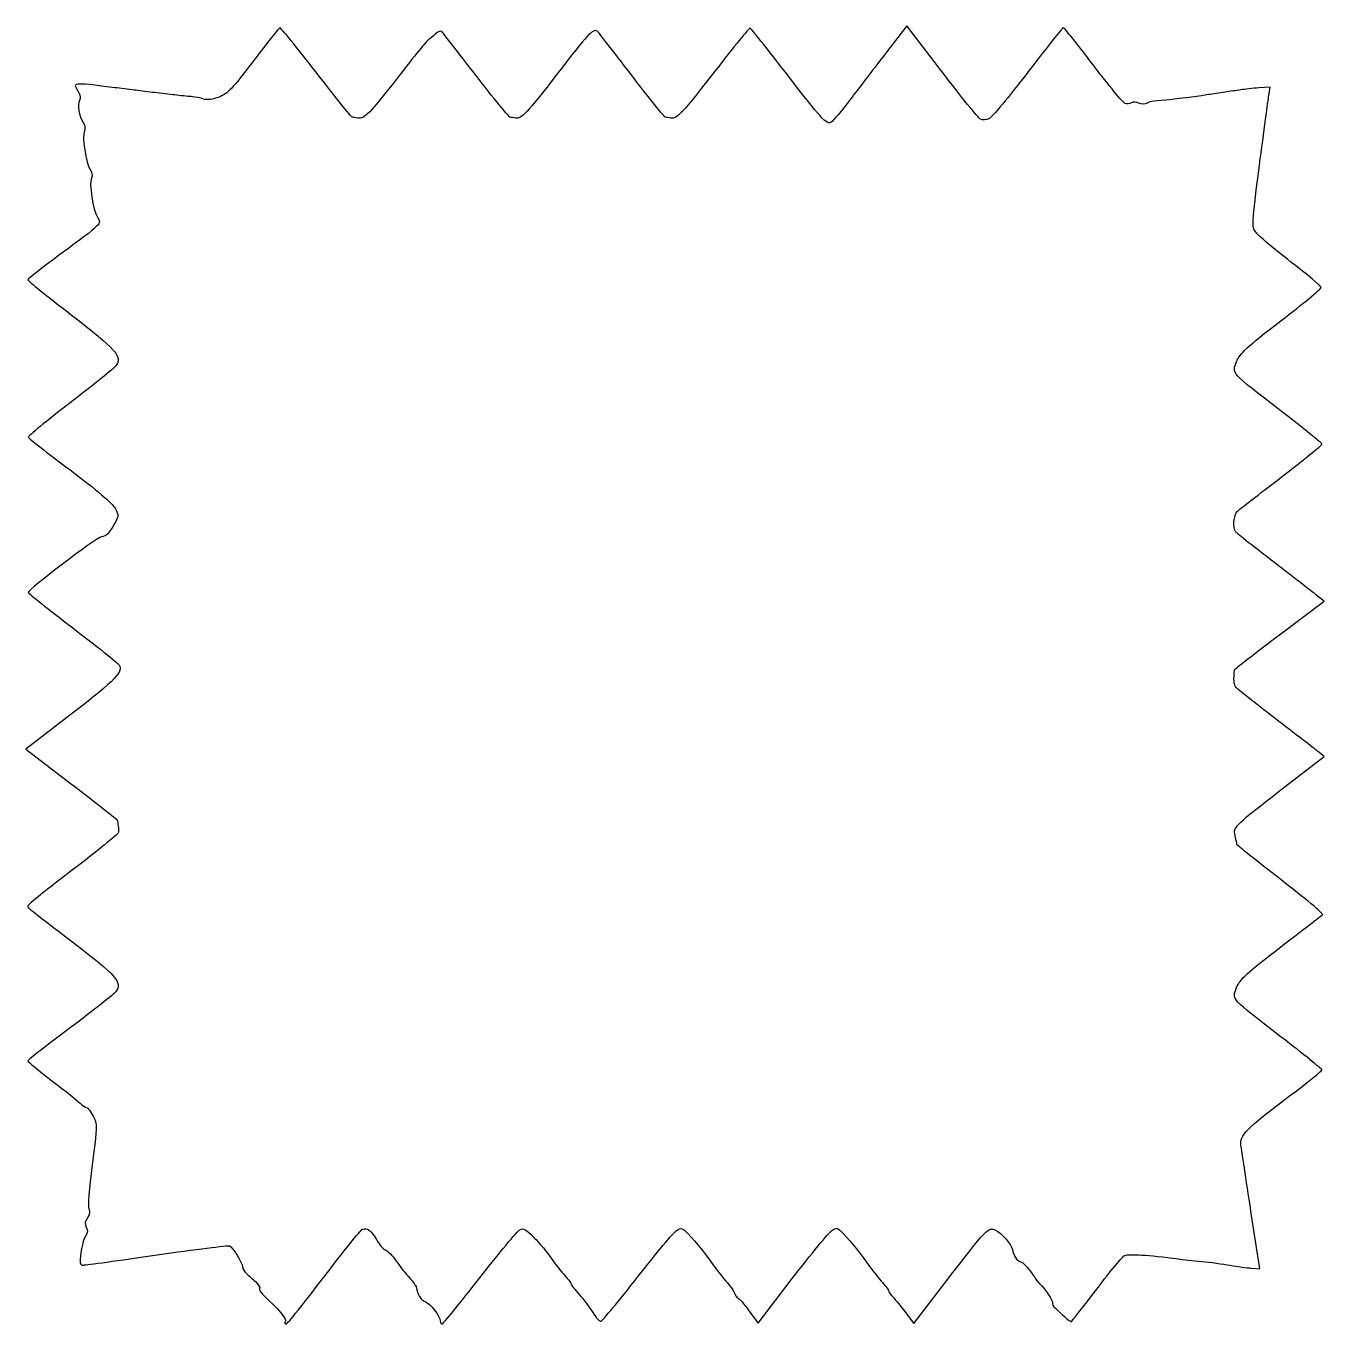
# Model space of a CAD drawing. Header units: centimetres. Extents: x -13 to 1.6, y -13.3 to 1.3.
import ezdxf

# ---------------------------------------------------------------- set-up
doc = ezdxf.new("R2010")
doc.units = ezdxf.units.CM
doc.header["$MEASUREMENT"] = 0
doc.layers.add('Layer 1', color=7, linetype='Continuous')

msp = doc.modelspace()

# ---------------------------------------------------------------- linework, layer by layer
at = {"layer": 'Layer 1'}
msp.add_open_spline([(-10.12555, -13.25043), (-10.10651, -13.21962), (-10.19523, -13.11151), (-10.38127, -12.93877), (-10.38127, -12.93877), (-10.40631, -12.91552), (-10.42076, -12.88675), (-10.41338, -12.87481), (-10.41338, -12.87481), (-10.40601, -12.86288), (-10.4272, -12.82832), (-10.46047, -12.79801), (-10.46047, -12.79801), (-10.49374, -12.7677), (-10.53982, -12.7256), (-10.56286, -12.70446), (-10.56286, -12.70446), (-10.5859, -12.68331), (-10.60502, -12.65112), (-10.60535, -12.63293), (-10.60535, -12.63293), (-10.60622, -12.58466), (-10.71643, -12.40799), (-10.7537, -12.39513), (-10.7537, -12.39513), (-10.77122, -12.38908), (-11.13679, -12.43487), (-11.56607, -12.49688), (-11.56607, -12.49688), (-11.99536, -12.5589), (-12.36784, -12.61041), (-12.39381, -12.61135), (-12.39381, -12.61135), (-12.43552, -12.61286), (-12.43893, -12.59689), (-12.42306, -12.47416), (-12.42306, -12.47416), (-12.41318, -12.39776), (-12.38953, -12.31258), (-12.37049, -12.28486), (-12.37049, -12.28486), (-12.34605, -12.24927), (-12.34363, -12.21998), (-12.36226, -12.18518), (-12.36226, -12.18518), (-12.38134, -12.14952), (-12.37768, -12.12026), (-12.34903, -12.07935), (-12.34903, -12.07935), (-12.32315, -12.0424), (-12.31743, -12.00785), (-12.33251, -11.97965), (-12.33251, -11.97965), (-12.34665, -11.95324), (-12.33259, -11.76087), (-12.29626, -11.48366), (-12.29626, -11.48366), (-12.23818, -11.0405), (-12.23796, -11.02878), (-12.28577, -10.93559), (-12.28577, -10.93559), (-12.31264, -10.88321), (-12.34579, -10.84036), (-12.35942, -10.84036), (-12.35942, -10.84036), (-12.37306, -10.84036), (-12.40552, -10.81866), (-12.43155, -10.79214), (-12.43155, -10.79214), (-12.45758, -10.76562), (-12.60092, -10.65123), (-12.75008, -10.53795), (-12.75008, -10.53795), (-12.89924, -10.42467), (-13.02076, -10.32433), (-13.02012, -10.31497), (-13.02012, -10.31497), (-13.01949, -10.30562), (-12.80393, -10.13747), (-12.54112, -9.94131), (-12.54112, -9.94131), (-12.2783, -9.74515), (-12.04768, -9.5624), (-12.02862, -9.5352), (-12.02862, -9.5352), (-11.95643, -9.43213), (-12.02529, -9.35268), (-12.50048, -8.99078), (-12.50048, -8.99078), (-13.03486, -8.5838), (-13.0215, -8.59459), (-13.02049, -8.57051), (-13.02049, -8.57051), (-13.02005, -8.56017), (-12.79398, -8.37911), (-12.51811, -8.16816), (-12.51811, -8.16816), (-12.24223, -7.95721), (-12.01129, -7.77096), (-12.00489, -7.75429), (-12.00489, -7.75429), (-11.99849, -7.73761), (-11.99743, -7.70185), (-12.00253, -7.67482), (-12.00253, -7.67482), (-12.00764, -7.64779), (-12.01273, -7.61857), (-12.01384, -7.6099), (-12.01384, -7.6099), (-12.01495, -7.60123), (-12.24651, -7.41762), (-12.52841, -7.20188), (-12.52841, -7.20188), (-12.52841, -7.20188), (-13.04096, -6.80963), (-13.04096, -6.80963), (-13.04096, -6.80963), (-13.04096, -6.80963), (-12.53301, -6.41807), (-12.53301, -6.41807), (-12.53301, -6.41807), (-12.02361, -6.02537), (-11.93717, -5.93498), (-11.99779, -5.85836), (-11.99779, -5.85836), (-12.01501, -5.8366), (-12.24936, -5.64993), (-12.51857, -5.44355), (-12.51857, -5.44355), (-12.78779, -5.23716), (-13.01128, -5.05954), (-13.01523, -5.04884), (-13.01523, -5.04884), (-13.02562, -5.02067), (-12.25565, -4.43472), (-12.19219, -4.4225), (-12.19219, -4.4225), (-12.13027, -4.41058), (-12.12221, -4.40249), (-12.04879, -4.27869), (-12.04879, -4.27869), (-11.99645, -4.19042), (-11.99594, -4.18213), (-12.03794, -4.10162), (-12.03794, -4.10162), (-12.06608, -4.04768), (-12.24935, -3.89179), (-12.54503, -3.6703), (-12.54503, -3.6703), (-12.79969, -3.47952), (-13.01131, -3.31429), (-13.01529, -3.30311), (-13.01529, -3.30311), (-13.01926, -3.29193), (-12.80697, -3.11758), (-12.54352, -2.91566), (-12.54352, -2.91566), (-12.28007, -2.71374), (-12.04865, -2.52588), (-12.02925, -2.49818), (-12.02925, -2.49818), (-11.95581, -2.39333), (-12.02363, -2.31619), (-12.53354, -1.92469), (-12.53354, -1.92469), (-12.8018, -1.71872), (-13.0208, -1.54201), (-13.02022, -1.532), (-13.02022, -1.532), (-13.01964, -1.52199), (-12.85756, -1.39473), (-12.66004, -1.24921), (-12.66004, -1.24921), (-12.18058, -0.89596), (-12.18775, -0.90307), (-12.23636, -0.82888), (-12.23636, -0.82888), (-12.28608, -0.753), (-12.33445, -0.44235), (-12.30519, -0.38679), (-12.30519, -0.38679), (-12.2914, -0.36059), (-12.2965, -0.32526), (-12.31864, -0.29364), (-12.31864, -0.29364), (-12.36544, -0.22682), (-12.41308, 0.08823), (-12.38457, 0.14237), (-12.38457, 0.14237), (-12.3709, 0.16833), (-12.37559, 0.20399), (-12.39675, 0.23498), (-12.39675, 0.23498), (-12.44446, 0.30484), (-12.46692, 0.43895), (-12.43858, 0.4848), (-12.43858, 0.4848), (-12.4233, 0.50953), (-12.42932, 0.54486), (-12.45566, 0.58507), (-12.45566, 0.58507), (-12.47804, 0.61921), (-12.49145, 0.65204), (-12.48548, 0.65801), (-12.48548, 0.65801), (-12.47088, 0.67262), (-12.36957, 0.67059), (-12.24076, 0.65311), (-12.24076, 0.65311), (-12.18255, 0.64521), (-12.08135, 0.63259), (-12.01586, 0.62507), (-12.01586, 0.62507), (-11.95038, 0.61755), (-11.85513, 0.60564), (-11.8042, 0.59861), (-11.8042, 0.59861), (-11.75326, 0.59158), (-11.65801, 0.57975), (-11.59253, 0.57233), (-11.59253, 0.57233), (-11.52705, 0.5649), (-11.42584, 0.55316), (-11.36763, 0.54625), (-11.36763, 0.54625), (-11.30943, 0.53933), (-11.22608, 0.53071), (-11.18243, 0.52709), (-11.18243, 0.52709), (-11.13877, 0.52346), (-11.076, 0.51136), (-11.04294, 0.50019), (-11.04294, 0.50019), (-11.00527, 0.48746), (-10.94058, 0.49601), (-10.86967, 0.52309), (-10.86967, 0.52309), (-10.7727, 0.56013), (-10.71697, 0.61887), (-10.47999, 0.93386), (-10.47999, 0.93386), (-10.3279, 1.13601), (-10.19529, 1.302), (-10.18529, 1.30271), (-10.18529, 1.30271), (-10.17529, 1.30343), (-9.99235, 1.0778), (-9.77875, 0.80131), (-9.77875, 0.80131), (-9.56516, 0.52482), (-9.38284, 0.29769), (-9.3736, 0.29658), (-9.3736, 0.29658), (-9.36436, 0.29546), (-9.33691, 0.2907), (-9.3126, 0.286), (-9.3126, 0.286), (-9.2383, 0.27162), (-9.17554, 0.33544), (-8.85179, 0.75464), (-8.85179, 0.75464), (-8.68024, 0.97676), (-8.52872, 1.16296), (-8.51509, 1.16842), (-8.51509, 1.16842), (-8.50145, 1.17388), (-8.46678, 1.20186), (-8.43804, 1.2306), (-8.43804, 1.2306), (-8.40929, 1.25934), (-8.37683, 1.27273), (-8.3659, 1.26036), (-8.3659, 1.26036), (-8.35496, 1.24799), (-8.18295, 1.02654), (-7.98364, 0.76824), (-7.98364, 0.76824), (-7.78433, 0.50994), (-7.60992, 0.29711), (-7.59606, 0.29529), (-7.59606, 0.29529), (-7.5822, 0.29347), (-7.55598, 0.28971), (-7.53779, 0.28693), (-7.53779, 0.28693), (-7.46734, 0.27615), (-7.40975, 0.33696), (-7.06607, 0.785), (-7.06607, 0.785), (-6.72513, 1.22946), (-6.66548, 1.29345), (-6.61894, 1.26469), (-6.61894, 1.26469), (-6.60734, 1.25751), (-6.43518, 1.03721), (-6.23638, 0.77512), (-6.23638, 0.77512), (-6.03757, 0.51304), (-5.8636, 0.29711), (-5.84976, 0.29529), (-5.84976, 0.29529), (-5.83593, 0.29347), (-5.80973, 0.28971), (-5.79154, 0.28693), (-5.79154, 0.28693), (-5.72033, 0.27603), (-5.66007, 0.33994), (-5.29432, 0.81416), (-5.29432, 0.81416), (-5.08599, 1.08427), (-4.90704, 1.30201), (-4.89665, 1.29803), (-4.89665, 1.29803), (-4.88625, 1.29405), (-4.70872, 1.07052), (-4.50214, 0.80131), (-4.50214, 0.80131), (-4.09658, 0.27277), (-4.03813, 0.2091), (-3.98629, 0.23926), (-3.98629, 0.23926), (-3.96771, 0.25007), (-3.87111, 0.36607), (-3.77162, 0.49704), (-3.77162, 0.49704), (-3.67213, 0.62801), (-3.48872, 0.86723), (-3.36403, 1.02865), (-3.36403, 1.02865), (-3.36403, 1.02865), (-3.13733, 1.32214), (-3.13733, 1.32214), (-3.13733, 1.32214), (-3.13733, 1.32214), (-2.74297, 0.8089), (-2.74297, 0.8089), (-2.74297, 0.8089), (-2.52607, 0.52661), (-2.33077, 0.28567), (-2.30898, 0.27348), (-2.30898, 0.27348), (-2.28687, 0.2611), (-2.24468, 0.26254), (-2.21353, 0.27674), (-2.21353, 0.27674), (-2.18283, 0.29073), (-1.98561, 0.52723), (-1.77527, 0.8023), (-1.77527, 0.8023), (-1.56494, 1.07737), (-1.3856, 1.30279), (-1.37675, 1.30322), (-1.37675, 1.30322), (-1.36791, 1.30366), (-1.21664, 1.115), (-1.04062, 0.88398), (-1.04062, 0.88398), (-0.86459, 0.65296), (-0.70406, 0.45761), (-0.68389, 0.44986), (-0.68389, 0.44986), (-0.66372, 0.44212), (-0.63107, 0.44576), (-0.61135, 0.45795), (-0.61135, 0.45795), (-0.5914, 0.47028), (-0.5543, 0.46878), (-0.52776, 0.45457), (-0.52776, 0.45457), (-0.49765, 0.43846), (-0.4628, 0.43825), (-0.43336, 0.45401), (-0.43336, 0.45401), (-0.40768, 0.46775), (-0.35708, 0.47992), (-0.32091, 0.48107), (-0.32091, 0.48107), (-0.23557, 0.48377), (0.06216, 0.51924), (0.25419, 0.54959), (0.25419, 0.54959), (0.30148, 0.55707), (0.38483, 0.5695), (0.4394, 0.57721), (0.4394, 0.57721), (0.49397, 0.58493), (0.57434, 0.59689), (0.61799, 0.60379), (0.61799, 0.60379), (0.66165, 0.61068), (0.75377, 0.6204), (0.82271, 0.62539), (0.82271, 0.62539), (0.82271, 0.62539), (0.94805, 0.63445), (0.94805, 0.63445), (0.94805, 0.63445), (0.94805, 0.63445), (0.93363, 0.53929), (0.93363, 0.53929), (0.93363, 0.53929), (0.9257, 0.48695), (0.87873, 0.13456), (0.82925, -0.24379), (0.82925, -0.24379), (0.74172, -0.9131), (0.74059, -0.9335), (0.78728, -0.99786), (0.78728, -0.99786), (0.81367, -1.03424), (0.99009, -1.18307), (1.17933, -1.32859), (1.17933, -1.32859), (1.36856, -1.47411), (1.52297, -1.60508), (1.52246, -1.61963), (1.52246, -1.61963), (1.52195, -1.63418), (1.3174, -1.803), (1.0679, -1.99478), (1.0679, -1.99478), (0.68683, -2.2877), (0.60751, -2.36068), (0.57203, -2.45099), (0.57203, -2.45099), (0.518, -2.58854), (0.4986, -2.56698), (1.0744, -3.0094), (1.0744, -3.0094), (1.32542, -3.20227), (1.5308, -3.36933), (1.5308, -3.38064), (1.5308, -3.38064), (1.5308, -3.39194), (1.32542, -3.55878), (1.0744, -3.75139), (1.0744, -3.75139), (0.82337, -3.94399), (0.60202, -4.11615), (0.58251, -4.13396), (0.58251, -4.13396), (0.53809, -4.17449), (0.52595, -4.32387), (0.56344, -4.36874), (0.56344, -4.36874), (0.57889, -4.38724), (0.77608, -4.54355), (1.00164, -4.7161), (1.00164, -4.7161), (1.22719, -4.88866), (1.44397, -5.05608), (1.48336, -5.08816), (1.48336, -5.08816), (1.48336, -5.08816), (1.55498, -5.14648), (1.55498, -5.14648), (1.55498, -5.14648), (1.55498, -5.14648), (1.05341, -5.52378), (1.05341, -5.52378), (1.05341, -5.52378), (0.77755, -5.7313), (0.55088, -5.90812), (0.54969, -5.91671), (0.54969, -5.91671), (0.5362, -6.01482), (0.54156, -6.089), (0.56409, -6.11588), (0.56409, -6.11588), (0.57918, -6.13389), (0.77608, -6.2898), (1.00164, -6.46235), (1.00164, -6.46235), (1.22719, -6.63491), (1.44398, -6.80234), (1.48337, -6.83442), (1.48337, -6.83442), (1.48337, -6.83442), (1.55501, -6.89275), (1.55501, -6.89275), (1.55501, -6.89275), (1.55501, -6.89275), (1.05343, -7.28051), (1.05343, -7.28051), (1.05343, -7.28051), (0.58423, -7.64324), (0.53608, -7.68903), (0.55149, -7.75796), (0.55149, -7.75796), (0.56563, -7.82121), (0.5744, -7.86506), (0.57628, -7.882), (0.57628, -7.882), (0.57739, -7.89201), (0.79896, -8.06962), (1.06865, -8.27669), (1.06865, -8.27669), (1.33834, -8.48375), (1.54967, -8.66143), (1.53828, -8.67152), (1.53828, -8.67152), (1.52689, -8.68161), (1.31427, -8.8456), (1.06579, -9.03595), (1.06579, -9.03595), (0.68638, -9.3266), (0.60726, -9.39922), (0.57191, -9.48923), (0.57191, -9.48923), (0.51802, -9.6264), (0.49878, -9.60504), (1.0744, -10.04731), (1.0744, -10.04731), (1.32542, -10.24019), (1.5308, -10.40652), (1.5308, -10.41693), (1.5308, -10.41693), (1.5308, -10.42734), (1.36709, -10.55928), (1.167, -10.71013), (1.167, -10.71013), (0.67558, -11.08062), (0.6034, -11.15437), (0.62107, -11.26797), (0.62107, -11.26797), (0.62862, -11.31655), (0.679, -11.648), (0.73302, -12.00452), (0.73302, -12.00452), (0.73302, -12.00452), (0.83124, -12.65275), (0.83124, -12.65275), (0.83124, -12.65275), (0.83124, -12.65275), (0.73785, -12.64618), (0.73785, -12.64618), (0.73785, -12.64618), (0.68648, -12.64257), (0.57897, -12.62782), (0.49893, -12.6134), (0.49893, -12.6134), (0.41889, -12.59899), (0.27602, -12.57968), (0.18143, -12.57049), (0.18143, -12.57049), (0.08684, -12.56131), (-0.03222, -12.54841), (-0.08315, -12.54183), (-0.08315, -12.54183), (-0.43175, -12.49682), (-0.62695, -12.48422), (-0.68612, -12.50291), (-0.68612, -12.50291), (-0.70488, -12.50884), (-0.84626, -12.67893), (-1.0003, -12.88088), (-1.0003, -12.88088), (-1.15433, -13.08283), (-1.28483, -13.24807), (-1.2903, -13.24807), (-1.2903, -13.24807), (-1.29943, -13.24807), (-1.34513, -13.20864), (-1.46482, -13.09752), (-1.46482, -13.09752), (-1.48985, -13.07427), (-1.50513, -13.04684), (-1.49877, -13.03655), (-1.49877, -13.03655), (-1.48793, -13.019), (-1.59358, -12.85897), (-1.63754, -12.82637), (-1.63754, -12.82637), (-1.64856, -12.81819), (-1.69165, -12.76127), (-1.73329, -12.69988), (-1.73329, -12.69988), (-1.77493, -12.63848), (-1.83035, -12.58147), (-1.85645, -12.57319), (-1.85645, -12.57319), (-1.90053, -12.5592), (-1.93412, -12.5102), (-1.94974, -12.43709), (-1.94974, -12.43709), (-1.96254, -12.37719), (-2.07423, -12.24809), (-2.13865, -12.21874), (-2.13865, -12.21874), (-2.22111, -12.18117), (-2.22761, -12.18792), (-2.702, -12.80433), (-2.702, -12.80433), (-2.702, -12.80433), (-3.05867, -13.26776), (-3.05867, -13.26776), (-3.05867, -13.26776), (-3.05867, -13.26776), (-3.1518, -13.14331), (-3.1518, -13.14331), (-3.1518, -13.14331), (-3.20302, -13.07486), (-3.26576, -12.99814), (-3.29123, -12.97282), (-3.29123, -12.97282), (-3.31669, -12.9475), (-3.33753, -12.91838), (-3.33753, -12.90811), (-3.33753, -12.90811), (-3.33753, -12.89784), (-3.37027, -12.85316), (-3.41029, -12.80882), (-3.41029, -12.80882), (-3.45031, -12.76448), (-3.51408, -12.68401), (-3.55201, -12.62999), (-3.55201, -12.62999), (-3.64747, -12.49403), (-3.76052, -12.3531), (-3.84757, -12.26152), (-3.84757, -12.26152), (-3.91524, -12.19033), (-3.92569, -12.18723), (-3.97986, -12.22225), (-3.97986, -12.22225), (-4.01221, -12.24316), (-4.21195, -12.4866), (-4.42374, -12.76321), (-4.42374, -12.76321), (-4.42374, -12.76321), (-4.8088, -13.26616), (-4.8088, -13.26616), (-4.8088, -13.26616), (-4.8088, -13.26616), (-4.91123, -13.12482), (-4.91123, -13.12482), (-4.91123, -13.12482), (-4.96757, -13.04708), (-5.02268, -12.98348), (-5.03371, -12.98348), (-5.03371, -12.98348), (-5.04473, -12.98348), (-5.06045, -12.96239), (-5.06863, -12.93661), (-5.06863, -12.93661), (-5.07681, -12.91083), (-5.11631, -12.85339), (-5.1564, -12.80897), (-5.1564, -12.80897), (-5.1965, -12.76455), (-5.26033, -12.68401), (-5.29826, -12.62999), (-5.29826, -12.62999), (-5.39372, -12.49403), (-5.50677, -12.3531), (-5.59382, -12.26152), (-5.59382, -12.26152), (-5.66141, -12.19042), (-5.672, -12.18726), (-5.72611, -12.22209), (-5.72611, -12.22209), (-5.75846, -12.24291), (-5.95585, -12.47929), (-6.16475, -12.74739), (-6.16475, -12.74739), (-6.37365, -13.01548), (-6.5582, -13.23772), (-6.57485, -13.24123), (-6.57485, -13.24123), (-6.59151, -13.24475), (-6.63363, -13.20119), (-6.66846, -13.14443), (-6.66846, -13.14443), (-6.70328, -13.08768), (-6.77174, -12.99631), (-6.82059, -12.94141), (-6.82059, -12.94141), (-6.86944, -12.8865), (-6.9094, -12.83449), (-6.9094, -12.82582), (-6.9094, -12.82582), (-6.9094, -12.81716), (-6.94215, -12.77398), (-6.98217, -12.72988), (-6.98217, -12.72988), (-7.02218, -12.68578), (-7.09064, -12.59782), (-7.1343, -12.53441), (-7.1343, -12.53441), (-7.17796, -12.471), (-7.26425, -12.36708), (-7.32607, -12.30347), (-7.32607, -12.30347), (-7.42019, -12.20662), (-7.44674, -12.19224), (-7.48939, -12.21507), (-7.48939, -12.21507), (-7.5174, -12.23006), (-7.72069, -12.47457), (-7.94115, -12.75842), (-7.94115, -12.75842), (-8.16161, -13.04228), (-8.35105, -13.27452), (-8.36212, -13.27452), (-8.36212, -13.27452), (-8.37319, -13.27452), (-8.38225, -13.25887), (-8.38225, -13.23973), (-8.38225, -13.23973), (-8.38225, -13.1887), (-8.49909, -13.03927), (-8.55216, -13.02243), (-8.55216, -13.02243), (-8.59968, -13.00735), (-8.63848, -12.94331), (-8.65235, -12.85709), (-8.65235, -12.85709), (-8.65417, -12.84578), (-8.6884, -12.80044), (-8.72842, -12.75634), (-8.72842, -12.75634), (-8.76843, -12.71224), (-8.83528, -12.62661), (-8.87697, -12.56606), (-8.87697, -12.56606), (-8.91865, -12.5055), (-8.97308, -12.44951), (-8.99793, -12.44162), (-8.99793, -12.44162), (-9.02278, -12.43373), (-9.0691, -12.38104), (-9.10087, -12.32452), (-9.10087, -12.32452), (-9.16062, -12.21819), (-9.20034, -12.1891), (-9.2582, -12.20927), (-9.2582, -12.20927), (-9.27673, -12.21573), (-9.47193, -12.45805), (-9.69198, -12.74777), (-9.69198, -12.74777), (-9.91204, -13.03748), (-10.10296, -13.27452), (-10.11626, -13.27452), (-10.11626, -13.27452), (-10.12956, -13.27452), (-10.13374, -13.26368), (-10.12555, -13.25043)], degree=3, knots=[0, 0, 0, 0, 0.00531915, 0.00531915, 0.00531915, 0.00531915, 0.0106383, 0.0106383, 0.0106383, 0.0106383, 0.01595745, 0.01595745, 0.01595745, 0.01595745, 0.0212766, 0.0212766, 0.0212766, 0.0212766, 0.02659574, 0.02659574, 0.02659574, 0.02659574, 0.03191489, 0.03191489, 0.03191489, 0.03191489, 0.03723404, 0.03723404, 0.03723404, 0.03723404, 0.04255319, 0.04255319, 0.04255319, 0.04255319, 0.04787234, 0.04787234, 0.04787234, 0.04787234, 0.05319149, 0.05319149, 0.05319149, 0.05319149, 0.05851064, 0.05851064, 0.05851064, 0.05851064, 0.06382979, 0.06382979, 0.06382979, 0.06382979, 0.06914894, 0.06914894, 0.06914894, 0.06914894, 0.07446809, 0.07446809, 0.07446809, 0.07446809, 0.07978723, 0.07978723, 0.07978723, 0.07978723, 0.08510638, 0.08510638, 0.08510638, 0.08510638, 0.09042553, 0.09042553, 0.09042553, 0.09042553, 0.09574468, 0.09574468, 0.09574468, 0.09574468, 0.10106383, 0.10106383, 0.10106383, 0.10106383, 0.10638298, 0.10638298, 0.10638298, 0.10638298, 0.11170213, 0.11170213, 0.11170213, 0.11170213, 0.11702128, 0.11702128, 0.11702128, 0.11702128, 0.12234043, 0.12234043, 0.12234043, 0.12234043, 0.12765957, 0.12765957, 0.12765957, 0.12765957, 0.13297872, 0.13297872, 0.13297872, 0.13297872, 0.13829787, 0.13829787, 0.13829787, 0.13829787, 0.14361702, 0.14361702, 0.14361702, 0.14361702, 0.14893617, 0.14893617, 0.14893617, 0.14893617, 0.15425532, 0.15425532, 0.15425532, 0.15425532, 0.15957447, 0.15957447, 0.15957447, 0.15957447, 0.16489362, 0.16489362, 0.16489362, 0.16489362, 0.17021277, 0.17021277, 0.17021277, 0.17021277, 0.17553191, 0.17553191, 0.17553191, 0.17553191, 0.18085106, 0.18085106, 0.18085106, 0.18085106, 0.18617021, 0.18617021, 0.18617021, 0.18617021, 0.19148936, 0.19148936, 0.19148936, 0.19148936, 0.19680851, 0.19680851, 0.19680851, 0.19680851, 0.20212766, 0.20212766, 0.20212766, 0.20212766, 0.20744681, 0.20744681, 0.20744681, 0.20744681, 0.21276596, 0.21276596, 0.21276596, 0.21276596, 0.21808511, 0.21808511, 0.21808511, 0.21808511, 0.22340426, 0.22340426, 0.22340426, 0.22340426, 0.2287234, 0.2287234, 0.2287234, 0.2287234, 0.23404255, 0.23404255, 0.23404255, 0.23404255, 0.2393617, 0.2393617, 0.2393617, 0.2393617, 0.24468085, 0.24468085, 0.24468085, 0.24468085, 0.25, 0.25, 0.25, 0.25, 0.25531915, 0.25531915, 0.25531915, 0.25531915, 0.2606383, 0.2606383, 0.2606383, 0.2606383, 0.26595745, 0.26595745, 0.26595745, 0.26595745, 0.2712766, 0.2712766, 0.2712766, 0.2712766, 0.27659574, 0.27659574, 0.27659574, 0.27659574, 0.28191489, 0.28191489, 0.28191489, 0.28191489, 0.28723404, 0.28723404, 0.28723404, 0.28723404, 0.29255319, 0.29255319, 0.29255319, 0.29255319, 0.29787234, 0.29787234, 0.29787234, 0.29787234, 0.30319149, 0.30319149, 0.30319149, 0.30319149, 0.30851064, 0.30851064, 0.30851064, 0.30851064, 0.31382979, 0.31382979, 0.31382979, 0.31382979, 0.31914894, 0.31914894, 0.31914894, 0.31914894, 0.32446809, 0.32446809, 0.32446809, 0.32446809, 0.32978723, 0.32978723, 0.32978723, 0.32978723, 0.33510638, 0.33510638, 0.33510638, 0.33510638, 0.34042553, 0.34042553, 0.34042553, 0.34042553, 0.34574468, 0.34574468, 0.34574468, 0.34574468, 0.35106383, 0.35106383, 0.35106383, 0.35106383, 0.35638298, 0.35638298, 0.35638298, 0.35638298, 0.36170213, 0.36170213, 0.36170213, 0.36170213, 0.36702128, 0.36702128, 0.36702128, 0.36702128, 0.37234043, 0.37234043, 0.37234043, 0.37234043, 0.37765957, 0.37765957, 0.37765957, 0.37765957, 0.38297872, 0.38297872, 0.38297872, 0.38297872, 0.38829787, 0.38829787, 0.38829787, 0.38829787, 0.39361702, 0.39361702, 0.39361702, 0.39361702, 0.39893617, 0.39893617, 0.39893617, 0.39893617, 0.40425532, 0.40425532, 0.40425532, 0.40425532, 0.40957447, 0.40957447, 0.40957447, 0.40957447, 0.41489362, 0.41489362, 0.41489362, 0.41489362, 0.42021277, 0.42021277, 0.42021277, 0.42021277, 0.42553191, 0.42553191, 0.42553191, 0.42553191, 0.43085106, 0.43085106, 0.43085106, 0.43085106, 0.43617021, 0.43617021, 0.43617021, 0.43617021, 0.44148936, 0.44148936, 0.44148936, 0.44148936, 0.44680851, 0.44680851, 0.44680851, 0.44680851, 0.45212766, 0.45212766, 0.45212766, 0.45212766, 0.45744681, 0.45744681, 0.45744681, 0.45744681, 0.46276596, 0.46276596, 0.46276596, 0.46276596, 0.46808511, 0.46808511, 0.46808511, 0.46808511, 0.47340426, 0.47340426, 0.47340426, 0.47340426, 0.4787234, 0.4787234, 0.4787234, 0.4787234, 0.48404255, 0.48404255, 0.48404255, 0.48404255, 0.4893617, 0.4893617, 0.4893617, 0.4893617, 0.49468085, 0.49468085, 0.49468085, 0.49468085, 0.5, 0.5, 0.5, 0.5, 0.50531915, 0.50531915, 0.50531915, 0.50531915, 0.5106383, 0.5106383, 0.5106383, 0.5106383, 0.51595745, 0.51595745, 0.51595745, 0.51595745, 0.5212766, 0.5212766, 0.5212766, 0.5212766, 0.52659574, 0.52659574, 0.52659574, 0.52659574, 0.53191489, 0.53191489, 0.53191489, 0.53191489, 0.53723404, 0.53723404, 0.53723404, 0.53723404, 0.54255319, 0.54255319, 0.54255319, 0.54255319, 0.54787234, 0.54787234, 0.54787234, 0.54787234, 0.55319149, 0.55319149, 0.55319149, 0.55319149, 0.55851064, 0.55851064, 0.55851064, 0.55851064, 0.56382979, 0.56382979, 0.56382979, 0.56382979, 0.56914894, 0.56914894, 0.56914894, 0.56914894, 0.57446809, 0.57446809, 0.57446809, 0.57446809, 0.57978723, 0.57978723, 0.57978723, 0.57978723, 0.58510638, 0.58510638, 0.58510638, 0.58510638, 0.59042553, 0.59042553, 0.59042553, 0.59042553, 0.59574468, 0.59574468, 0.59574468, 0.59574468, 0.60106383, 0.60106383, 0.60106383, 0.60106383, 0.60638298, 0.60638298, 0.60638298, 0.60638298, 0.61170213, 0.61170213, 0.61170213, 0.61170213, 0.61702128, 0.61702128, 0.61702128, 0.61702128, 0.62234043, 0.62234043, 0.62234043, 0.62234043, 0.62765957, 0.62765957, 0.62765957, 0.62765957, 0.63297872, 0.63297872, 0.63297872, 0.63297872, 0.63829787, 0.63829787, 0.63829787, 0.63829787, 0.64361702, 0.64361702, 0.64361702, 0.64361702, 0.64893617, 0.64893617, 0.64893617, 0.64893617, 0.65425532, 0.65425532, 0.65425532, 0.65425532, 0.65957447, 0.65957447, 0.65957447, 0.65957447, 0.66489362, 0.66489362, 0.66489362, 0.66489362, 0.67021277, 0.67021277, 0.67021277, 0.67021277, 0.67553191, 0.67553191, 0.67553191, 0.67553191, 0.68085106, 0.68085106, 0.68085106, 0.68085106, 0.68617021, 0.68617021, 0.68617021, 0.68617021, 0.69148936, 0.69148936, 0.69148936, 0.69148936, 0.69680851, 0.69680851, 0.69680851, 0.69680851, 0.70212766, 0.70212766, 0.70212766, 0.70212766, 0.70744681, 0.70744681, 0.70744681, 0.70744681, 0.71276596, 0.71276596, 0.71276596, 0.71276596, 0.71808511, 0.71808511, 0.71808511, 0.71808511, 0.72340426, 0.72340426, 0.72340426, 0.72340426, 0.7287234, 0.7287234, 0.7287234, 0.7287234, 0.73404255, 0.73404255, 0.73404255, 0.73404255, 0.7393617, 0.7393617, 0.7393617, 0.7393617, 0.74468085, 0.74468085, 0.74468085, 0.74468085, 0.75, 0.75, 0.75, 0.75, 0.75531915, 0.75531915, 0.75531915, 0.75531915, 0.7606383, 0.7606383, 0.7606383, 0.7606383, 0.76595745, 0.76595745, 0.76595745, 0.76595745, 0.7712766, 0.7712766, 0.7712766, 0.7712766, 0.77659574, 0.77659574, 0.77659574, 0.77659574, 0.78191489, 0.78191489, 0.78191489, 0.78191489, 0.78723404, 0.78723404, 0.78723404, 0.78723404, 0.79255319, 0.79255319, 0.79255319, 0.79255319, 0.79787234, 0.79787234, 0.79787234, 0.79787234, 0.80319149, 0.80319149, 0.80319149, 0.80319149, 0.80851064, 0.80851064, 0.80851064, 0.80851064, 0.81382979, 0.81382979, 0.81382979, 0.81382979, 0.81914894, 0.81914894, 0.81914894, 0.81914894, 0.82446809, 0.82446809, 0.82446809, 0.82446809, 0.82978723, 0.82978723, 0.82978723, 0.82978723, 0.83510638, 0.83510638, 0.83510638, 0.83510638, 0.84042553, 0.84042553, 0.84042553, 0.84042553, 0.84574468, 0.84574468, 0.84574468, 0.84574468, 0.85106383, 0.85106383, 0.85106383, 0.85106383, 0.85638298, 0.85638298, 0.85638298, 0.85638298, 0.86170213, 0.86170213, 0.86170213, 0.86170213, 0.86702128, 0.86702128, 0.86702128, 0.86702128, 0.87234043, 0.87234043, 0.87234043, 0.87234043, 0.87765957, 0.87765957, 0.87765957, 0.87765957, 0.88297872, 0.88297872, 0.88297872, 0.88297872, 0.88829787, 0.88829787, 0.88829787, 0.88829787, 0.89361702, 0.89361702, 0.89361702, 0.89361702, 0.89893617, 0.89893617, 0.89893617, 0.89893617, 0.90425532, 0.90425532, 0.90425532, 0.90425532, 0.90957447, 0.90957447, 0.90957447, 0.90957447, 0.91489362, 0.91489362, 0.91489362, 0.91489362, 0.92021277, 0.92021277, 0.92021277, 0.92021277, 0.92553191, 0.92553191, 0.92553191, 0.92553191, 0.93085106, 0.93085106, 0.93085106, 0.93085106, 0.93617021, 0.93617021, 0.93617021, 0.93617021, 0.94148936, 0.94148936, 0.94148936, 0.94148936, 0.94680851, 0.94680851, 0.94680851, 0.94680851, 0.95212766, 0.95212766, 0.95212766, 0.95212766, 0.95744681, 0.95744681, 0.95744681, 0.95744681, 0.96276596, 0.96276596, 0.96276596, 0.96276596, 0.96808511, 0.96808511, 0.96808511, 0.96808511, 0.97340426, 0.97340426, 0.97340426, 0.97340426, 0.9787234, 0.9787234, 0.9787234, 0.9787234, 0.98404255, 0.98404255, 0.98404255, 0.98404255, 0.9893617, 0.9893617, 0.9893617, 0.9893617, 1, 1, 1, 1], dxfattribs=at)

doc.saveas('drawing.dxf')
